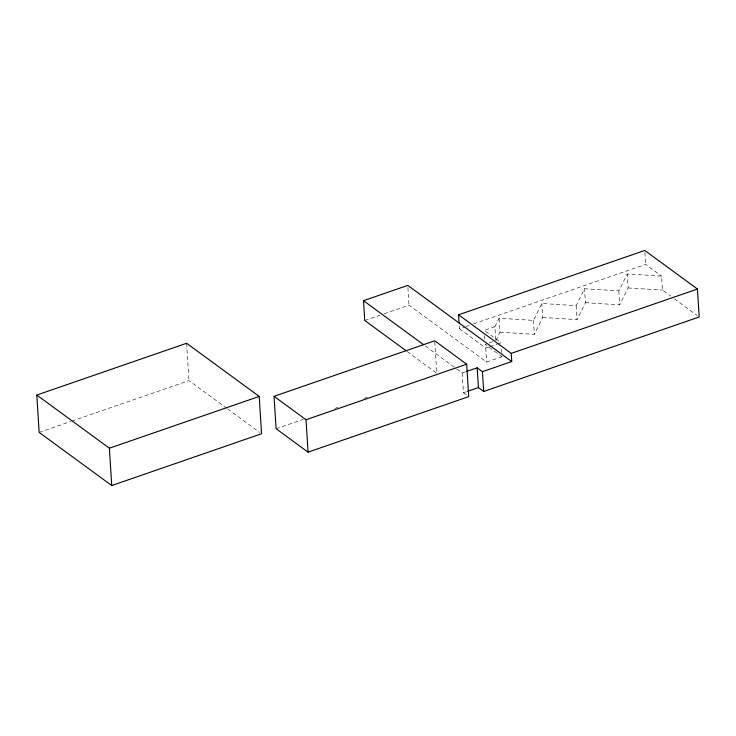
<?xml version="1.0" encoding="UTF-8"?>
<svg xmlns="http://www.w3.org/2000/svg" width="736" height="736" viewBox="0 0 736 736"><rect width="100%" height="100%" fill="white"/><g stroke="black" fill="none" stroke-linecap="round" stroke-linejoin="round"><path stroke-width="0.55" stroke-dasharray="3.68 2.76" d="M495.724 339.6L494.914 326.701L499.1 318.256L533.444 320.381L541.806 303.49L576.159 305.624L584.522 288.733L618.866 290.867L627.238 273.976L661.581 276.101L662.455 290.076L670.726 296.13M495.797 340.676L499.974 332.221L499.1 318.256M499.974 332.221L534.327 334.356L542.69 317.464L541.806 303.49M542.69 317.464L577.033 319.599L585.405 302.708L584.522 288.733M585.405 302.708L619.749 304.842L628.112 287.942L627.238 273.976M39.146 432.391L70.638 421.507M71.723 421.13L188.977 380.613L226.651 408.195M364.752 320.482L379.868 315.256M384.183 313.766L409.023 305.182L486.662 362.038L502.016 356.73L501.814 353.51M459.255 325.873L459.439 328.78L464.848 326.904M465.934 326.536L469.182 325.413M473.515 323.914L645.638 264.426L661.581 276.101M494.914 326.701L484.242 330.39L501.133 342.764L498.06 343.822M492.596 341.78L485.116 344.365L502.016 356.73M459.439 328.78L485.778 348.064L488.851 347.006M489.872 346.647L497.039 344.172M276.101 428.738L303.241 419.364M334.724 408.48L337.98 407.358M364.035 398.351L367.292 397.228M456.679 368.929L462.199 372.968L465.41 371.864M462.199 372.968L463.45 392.757L466.652 391.644M628.112 287.942L662.455 290.076M674.397 298.825L697.36 315.634M425.371 345.994L455.759 368.258M407.22 351.587L436.77 373.216L434.792 341.854M463.45 392.757L466.974 395.333M227.571 408.866L259.734 432.418M644.892 252.604L645.638 264.426M618.866 290.867L619.749 304.842M576.159 305.624L577.033 319.599M533.444 320.381L534.327 334.356M501.538 349.214L501.74 352.434M485.778 348.064L486.662 362.038M484.573 335.763L484.776 338.983M407.91 287.601L409.023 305.182M186.631 343.27L188.977 380.613"/><path stroke-width="1.1" d="M36.8 395.048L186.631 343.27L259.219 396.428L261.565 433.762L111.734 485.539L39.146 432.391L36.8 395.048L109.388 448.206L111.734 485.539M406.3 350.906L364.752 320.482L363.501 300.693L407.772 285.402L511.759 361.542L482.439 371.671L477.158 367.807L466.477 371.496M459.071 322.966L458.565 314.806L644.754 250.461L697.443 289.036L699.2 316.986L483.69 391.46L478.4 387.587L477.158 367.807M109.388 448.206L259.219 396.428M274.059 396.327L434.728 340.796L466.688 364.21L468.731 396.63L308.062 452.152L276.101 428.738L274.059 396.327L306.029 419.732L308.062 452.152M306.029 419.732L466.688 364.21M458.565 314.806L511.244 353.381L697.443 289.036M467.719 391.276L478.4 387.587M363.501 300.693L423.522 344.65M511.244 353.381L511.759 361.542M482.439 371.671L483.69 391.46"/></g></svg>
